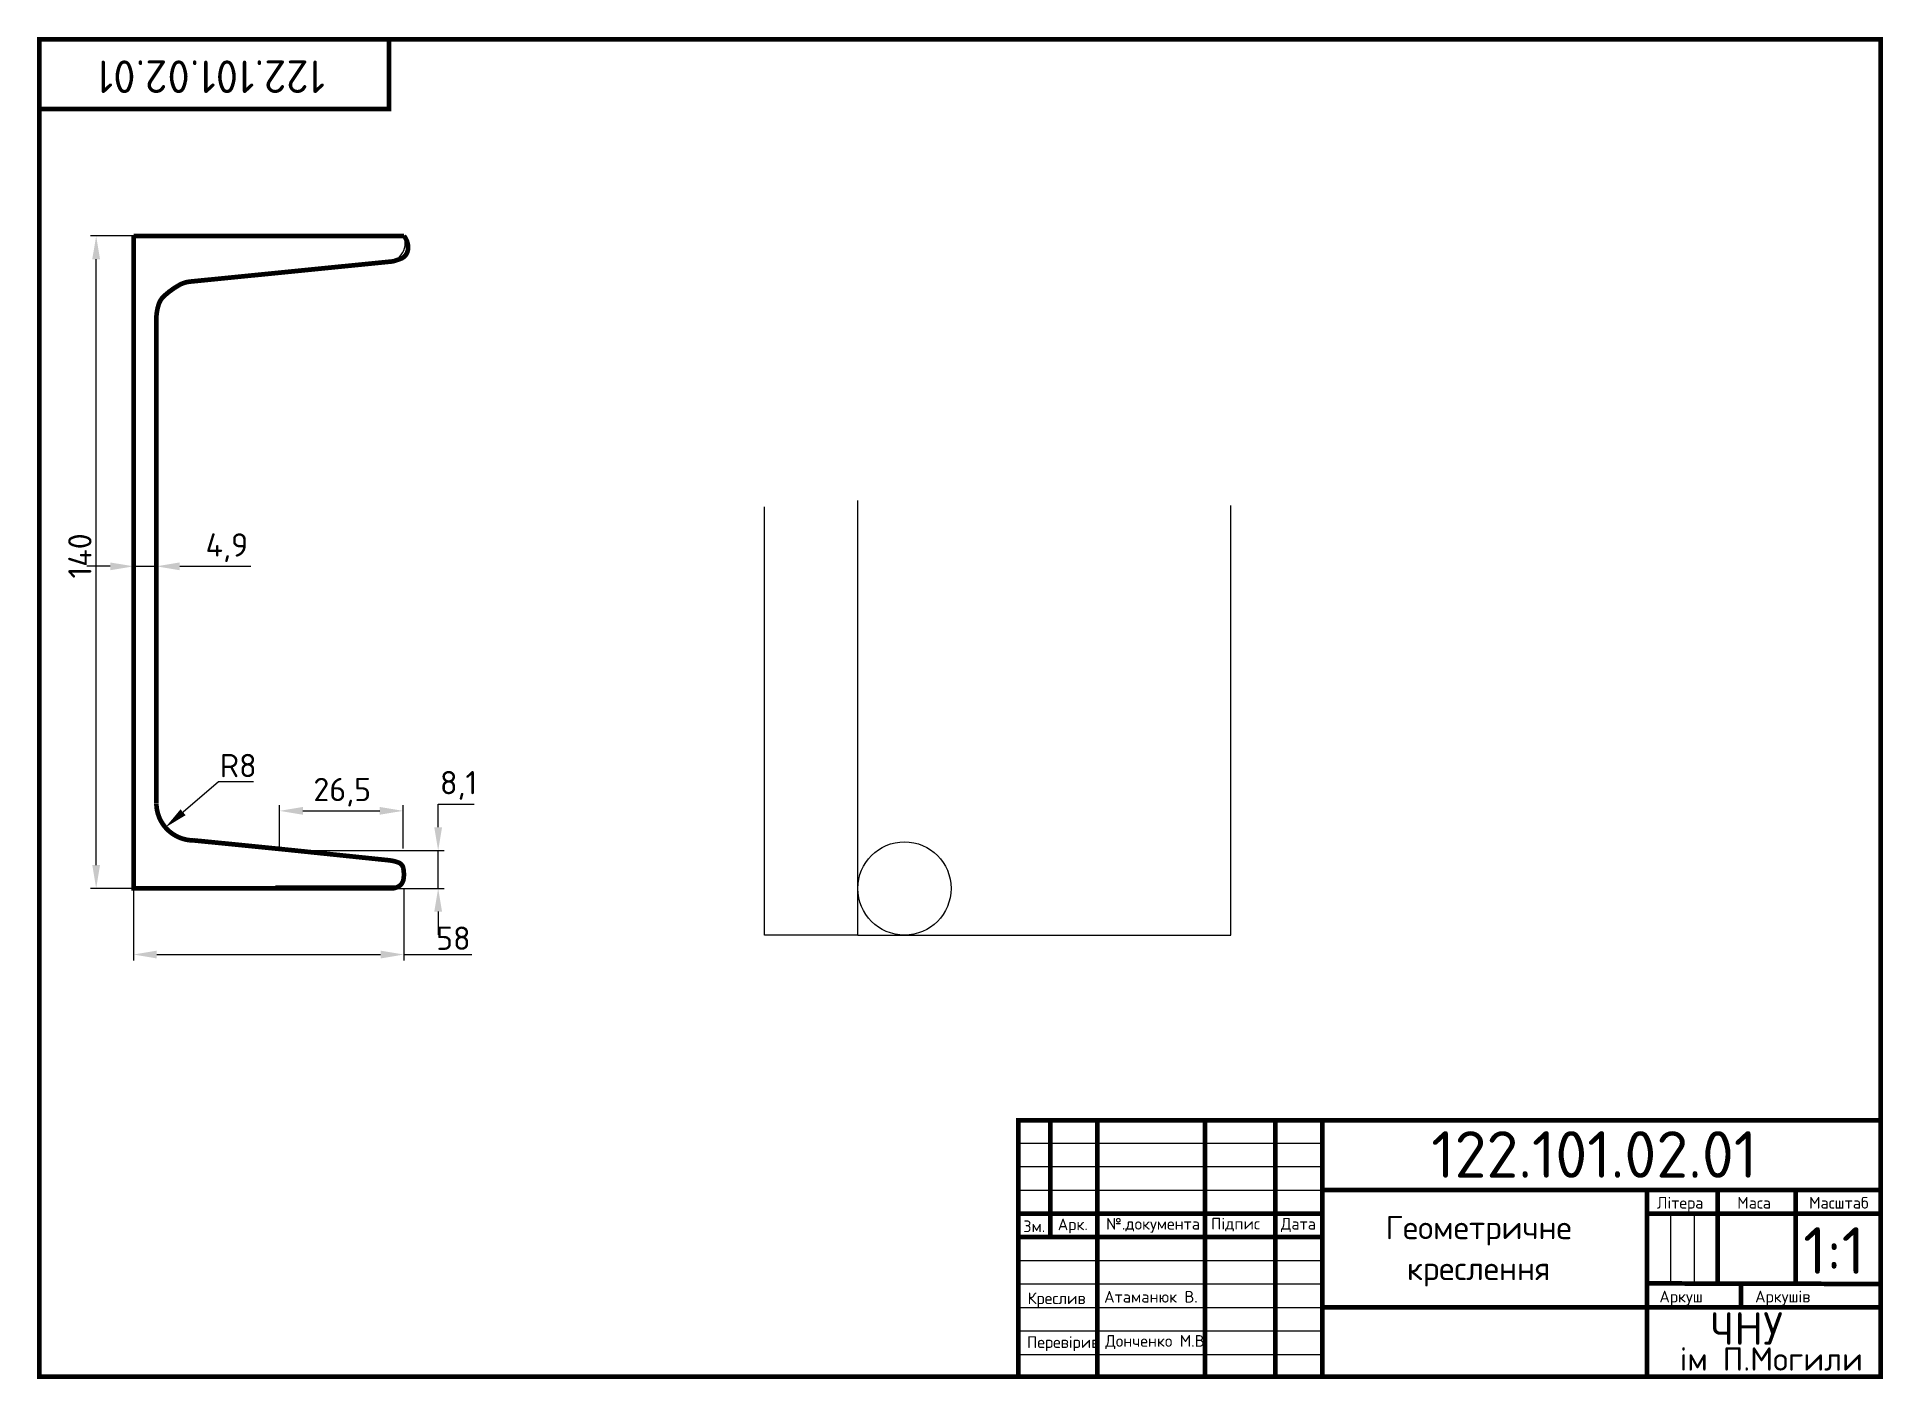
# Model space of a CAD drawing. Header units: millimetres. Extents: x 20 to 416, y 4 to 292.
import ezdxf
from ezdxf.enums import TextEntityAlignment as Align

# ---------------------------------------------------------------- set-up
doc = ezdxf.new("R2010")
doc.units = ezdxf.units.MM
doc.header["$PDMODE"] = 34
doc.header["$PDSIZE"] = -3
doc.layers.add('Dop', color=6, linetype='Continuous')
doc.layers.add('Kontur', color=7, linetype='Continuous')
doc.styles.get("Standard").update_dxf_attribs({"font": 'isocpeur.ttf'})
doc.dimstyles.new('ESKD_', dxfattribs={"dimtxt": 5, "dimasz": 5, "dimexe": 1.25, "dimexo": 0, "dimgap": 1, "dimtad": 1, "dimtoh": 1, "dimdec": 1, "dimtxsty": 'Standard', "dimcen": 2.5, "dimclrd": 256, "dimclre": 256, "dimclrt": 256, "dimadec": 0, "dimazin": 0, "dimtfac": 1, "dimtdec": 1, "dimtmove": 0, "dimatfit": 3, "dimfxl": 1, "dimtfillclr": 256, "dimlwd": -1, "dimlwe": -1, "dimarcsym": 0})

# ---------------------------------------------------------------- blocks, each defined once
blk = doc.blocks.new('*D2')
at = {"layer": 'Defpoints', "color": 0, "transparency": 16777216}
for p in [(40.22, 109.8), (98.22, 109.8), (98.22, 95.6)]:
    blk.add_point(p, dxfattribs=at)
at = {"layer": 'Kontur', "transparency": 16777216}
for p, q in [((40.22, 109.8), (40.22, 94.35)), ((98.22, 109.8), (98.22, 94.35)), ((45.22, 95.6), (93.22, 95.6)), ((98.22, 95.6), (112.82, 95.6))]:
    blk.add_line(p, q, dxfattribs=at)
for points in [[(45.22, 96.43), (45.22, 94.76), (40.22, 95.6)], [(93.22, 96.43), (93.22, 94.76), (98.22, 95.6)]]:
    blk.add_solid(points, dxfattribs=at)
at = {"layer": 'Kontur', "transparency": 16777216, "insert": (108.82, 99.1), "char_height": 5, "attachment_point": 5}
blk.add_mtext('58', dxfattribs=at)
blk = doc.blocks.new('*D5')
at = {"layer": 'Defpoints', "color": 0, "transparency": 16777216}
for p in [(75.04, 117.9), (75.04, 109.8), (105.57, 109.8)]:
    blk.add_point(p, dxfattribs=at)
at = {"layer": 'Kontur', "transparency": 16777216}
for p, q in [((105.57, 122.9), (105.57, 127.9)), ((105.57, 127.9), (113.32, 127.9)), ((75.04, 117.9), (106.82, 117.9)), ((105.57, 109.8), (105.57, 117.9)), ((75.04, 109.8), (106.82, 109.8)), ((105.57, 104.8), (105.57, 99.8))]:
    blk.add_line(p, q, dxfattribs=at)
for points in [[(104.73, 122.9), (106.4, 122.9), (105.57, 117.9)], [(104.73, 104.8), (106.4, 104.8), (105.57, 109.8)]]:
    blk.add_solid(points, dxfattribs=at)
at = {"layer": 'Kontur', "transparency": 16777216, "insert": (109.94, 131.9), "char_height": 5, "attachment_point": 5}
blk.add_mtext('8,1', dxfattribs=at)
blk = doc.blocks.new('*D8')
at = {"layer": 'Defpoints', "color": 0, "transparency": 16777216}
for p in [(32.21, 249.8), (40.22, 249.8), (40.22, 109.8)]:
    blk.add_point(p, dxfattribs=at)
at = {"layer": 'Kontur', "transparency": 16777216}
for p, q in [((40.22, 249.8), (30.96, 249.8)), ((32.21, 114.8), (32.21, 244.8)), ((40.22, 109.8), (30.96, 109.8))]:
    blk.add_line(p, q, dxfattribs=at)
for points in [[(31.37, 244.8), (33.04, 244.8), (32.21, 249.8)], [(31.37, 114.8), (33.04, 114.8), (32.21, 109.8)]]:
    blk.add_solid(points, dxfattribs=at)
at = {"layer": 'Kontur', "transparency": 16777216, "insert": (28.71, 181.14), "char_height": 5, "attachment_point": 5, "rotation": 90}
blk.add_mtext('140', dxfattribs=at)
blk = doc.blocks.new('*D9')
at = {"layer": 'Defpoints', "color": 0, "transparency": 16777216}
for p in [(40.22, 178.9), (45.12, 178.9), (45.12, 178.9)]:
    blk.add_point(p, dxfattribs=at)
at = {"layer": 'Kontur', "transparency": 16777216}
for p, q in [((35.22, 178.9), (30.22, 178.9)), ((40.22, 178.9), (40.22, 180.15)), ((40.22, 178.9), (45.12, 178.9)), ((45.12, 178.9), (45.12, 180.15)), ((50.12, 178.9), (65.37, 178.9))]:
    blk.add_line(p, q, dxfattribs=at)
for points in [[(35.22, 179.73), (35.22, 178.06), (40.22, 178.9)], [(50.12, 179.73), (50.12, 178.06), (45.12, 178.9)]]:
    blk.add_solid(points, dxfattribs=at)
at = {"layer": 'Kontur', "transparency": 16777216, "insert": (60.24, 182.9), "char_height": 5, "attachment_point": 5}
blk.add_mtext('4,9', dxfattribs=at)
blk = doc.blocks.new('*D10')
at = {"layer": 'Defpoints', "color": 0, "transparency": 16777216}
for p in [(98.04, 126.43), (71.54, 118.34), (98.04, 118.34)]:
    blk.add_point(p, dxfattribs=at)
at = {"layer": 'Kontur', "transparency": 16777216}
for p, q in [((71.54, 118.34), (71.54, 127.68)), ((98.04, 118.34), (98.04, 127.68)), ((76.54, 126.43), (93.04, 126.43))]:
    blk.add_line(p, q, dxfattribs=at)
for points in [[(76.54, 127.26), (76.54, 125.6), (71.54, 126.43)], [(93.04, 127.26), (93.04, 125.6), (98.04, 126.43)]]:
    blk.add_solid(points, dxfattribs=at)
at = {"layer": 'Kontur', "transparency": 16777216, "insert": (84.99, 130.43), "char_height": 5, "attachment_point": 5}
blk.add_mtext('26,5', dxfattribs=at)
blk = doc.blocks.new('*D13')
at = {"layer": 'Defpoints', "color": 0, "transparency": 16777216}
for p in [(53.12, 128.09), (47.05, 122.87)]:
    blk.add_point(p, dxfattribs=at)
at = {"layer": 'Kontur', "transparency": 16777216}
for p, q in [((58.43, 132.65), (50.85, 126.13)), ((65.93, 132.65), (58.43, 132.65))]:
    blk.add_line(p, q, dxfattribs=at)
blk.add_arc((53.12, 128.09), 8, 219.4319, 229.654, dxfattribs=at)
blk.add_solid([(50.3, 126.76), (51.39, 125.5), (47.05, 122.87)], dxfattribs=at)
at = {"layer": 'Kontur', "transparency": 16777216, "insert": (62.68, 136.15), "char_height": 5, "attachment_point": 5}
blk.add_mtext('R8', dxfattribs=at)

msp = doc.modelspace()

# ---------------------------------------------------------------- linework, layer by layer
at = {"const_width": 1}
msp.add_lwpolyline([(40.22, 249.8), (66.77, 249.8), (95.22, 249.8)], dxfattribs=at)
msp.add_arc((94.31, 248.3), 4.19, 263.4031, 20.9954)
at = {"layer": 'Dop'}
for p, q in [((40.22, 249.8), (40.22, 109.8)), ((40.22, 249.8), (66.77, 249.8)), ((66.77, 249.8), (98.22, 249.8)), ((175.59, 99.79), (175.59, 191.64)), ((195.59, 99.79), (195.59, 193.06)), ((275.59, 99.79), (275.59, 191.93)), ((40.22, 109.8), (66.77, 109.8)), ((40.22, 109.8), (45.12, 109.8)), ((66.77, 109.8), (98.22, 109.8)), ((195.59, 99.79), (175.59, 99.79)), ((195.59, 99.79), (275.59, 99.79))]:
    msp.add_line(p, q, dxfattribs=at)
msp.add_circle((205.59, 109.79), 10, dxfattribs=at)
at = {"layer": 'Kontur'}
for p, q in [((40.22, 249.8), (40.22, 178.9)), ((40.22, 178.9), (45.12, 178.9)), ((40.22, 109.8), (66.72, 109.8)), ((66.72, 109.8), (66.72, 109.8)), ((97.2, 110.29), (70.7, 110.29)), ((236.86, 60), (236.86, 34.98)), ((246.94, 60), (246.94, 5)), ((270.02, 60), (270.02, 5)), ((285.13, 60), (285.13, 5)), ((295.21, 60), (295.21, 5)), ((230, 55.12), (295.21, 55.12)), ((230, 50.09), (295.21, 50.09)), ((230, 45.05), (295.21, 45.05)), ((415, 45.05), (295.21, 45.05)), ((364.88, 45.05), (364.88, 5)), ((379.99, 45.05), (379.99, 24.91)), ((396.78, 45.05), (396.78, 24.91)), ((230, 40.02), (295.21, 40.02)), ((415, 40.02), (364.88, 40.02)), ((369.92, 40.02), (369.92, 24.91)), ((374.96, 40.02), (374.96, 24.91)), ((230, 34.98), (295.21, 34.98)), ((230, 29.95), (295.21, 29.95)), ((230, 24.91), (295.21, 24.91)), ((415, 24.91), (364.88, 24.91)), ((385.03, 19.88), (385.03, 24.91)), ((396.78, 24.91), (396.78, 24.91)), ((230, 19.88), (295.21, 19.88)), ((415, 19.88), (295.21, 19.88)), ((230, 14.85), (295.21, 14.85)), ((230, 9.81), (295.21, 9.81))]:
    msp.add_line(p, q, dxfattribs=at)
at = {"layer": 'Kontur', "const_width": 1}
for points in [[(20, 5), (415, 5), (415, 292), (20, 292)], [(20, 277), (95, 277), (95, 292), (20, 292)]]:
    msp.add_lwpolyline(points, close=True, dxfattribs=at)
for points in [[(40.22, 249.8), (40.22, 109.8), (95.22, 109.8)], [(95.22, 249.8), (98.22, 249.8)], [(415, 5), (415, 60), (230, 60), (230, 5)], [(236.86, 34.98), (236.86, 60)], [(246.94, 5), (246.94, 60)], [(270.02, 5), (270.02, 60)], [(285.13, 5), (285.13, 60)], [(295.21, 5), (295.21, 60)], [(295.21, 45.05), (415, 45.05)], [(364.88, 5), (364.88, 45.05)], [(379.99, 24.91), (379.99, 45.05)], [(396.78, 24.95), (396.78, 45.05)], [(230, 40.02), (295.21, 40.02)], [(415, 40.02), (364.88, 40.02)], [(230, 34.98), (295.21, 34.98)], [(364.88, 25.03), (415, 24.91)], [(385.03, 19.88), (385.03, 24.91)], [(295.21, 19.88), (415, 19.88)]]:
    msp.add_lwpolyline(points, dxfattribs=at)
for points in [[(98.22, 249.8, -0.211189), (99.07, 246.82, -0.274393), (97.54, 244.9, -0.017324), (96.13, 244.42, -0.048454), (95.61, 244.31), (66.77, 241.43), (52.32, 239.99, 0.10189), (50.08, 239.29, 0.05859), (46.79, 236.92, 0.126029), (45.64, 235.16, 0.082538), (45.12, 232.03), (45.12, 232.03), (45.12, 128.13)], [(45.12, 128.05, 0.172491), (46.94, 123.01, 0.172491), (51.54, 120.25, 0.024922), (52.32, 120.13, 0.024922), (53.12, 120.09)], [(95.22, 109.8, 0.17675), (97.2, 110.29, 0.209321), (98.13, 111.77, 0.015751), (98.2, 112.38, 0.023578), (98.22, 112.8, 0.051161), (98.06, 114.21, 0.112114), (97.79, 114.8, 0.136303), (97.06, 115.34, 0.064212), (95.22, 115.8, 0.002252), (93.61, 115.97, 0.000196), (75.04, 117.9, 0.00081), (66.44, 118.77, 0.000523), (53.12, 120.09)]]:
    msp.add_lwpolyline(points, format="xyb", dxfattribs=at)
at = {"layer": 'Kontur'}
for centre, radius, start, end in [((53.12, 232.03), 8, 95.7106, 180), ((95.22, 112.8), 3, 270, 90)]:
    msp.add_arc(centre, radius, start, end, dxfattribs=at)

# ---------------------------------------------------------------- texts
msp.add_text('122.101.02.01', height=7, rotation=180, dxfattribs=at).set_placement((81.3, 287.46))
for s, height, p in [('122.101.02.01', 10, (318.58, 47.7)), ('Зм.', 2.5, (231.08, 36.04)), ('Арк.', 2.5, (238.47, 36.45)), ('№.документа', 2.5, (248.85, 36.57)), ('Підпис', 2.5, (271.36, 36.6)), ('Дата', 2.5, (286.32, 36.57)), ('1:1', 10, (398.36, 27.09)), ('Креслив', 2.5, (232, 20.59)), ('Атаманюк В.', 2.5, (248.42, 20.91)), ('Аркушів', 2.5, (388.05, 20.96)), ('ЧНУ', 7, (378.44, 11.86)), ('Перевірив', 2.5, (231.87, 11.18)), ('Донченко М.В.', 2.5, (248.67, 11.44)), ('ім П.Могили', 5, (371.9, 6.31))]:
    msp.add_text(s, height=height, dxfattribs=at).set_placement(p)
for s, height, p in [('Літера', 2.5, (371.97, 41.08)), ('Маса', 2.5, (387.83, 41.08)), ('Масштаб', 2.5, (406.01, 41.08)), ('Геометричне', 5, (328.75, 34.52)), ('креслення', 5, (328.75, 25.73)), ('Аркуш', 2.5, (372.17, 20.96))]:
    msp.add_text(s, height=height, dxfattribs=at).set_placement(p, align=Align.CENTER)

# ---------------------------------------------------------------- dimensions: what is measured, and where the dimension line sits
for base, p1, p2, picture, middle in [((32.21, 249.8), (40.22, 109.8), (40.22, 249.8), '*D8', (32.21, 181.14)), ((105.57, 109.8), (75.04, 117.9), (75.04, 109.8), '*D5', (109.94, 127.9))]:
    dim = msp.add_linear_dim(base=base, p1=p1, p2=p2, angle=90, dimstyle='ESKD_', dxfattribs=at)
    dim.commit()
    dim.dimension.update_dxf_attribs({"geometry": picture, "text_midpoint": middle, "dimtype": 160})
for base, p1, p2, picture, middle in [((45.12, 178.9), (40.22, 178.9), (45.12, 178.9), '*D9', (60.24, 178.9)), ((98.04, 126.43), (71.54, 118.34), (98.04, 118.34), '*D10', (84.99, 126.43)), ((98.22, 95.6), (40.22, 109.8), (98.22, 109.8), '*D2', (108.82, 95.6))]:
    dim = msp.add_linear_dim(base=base, p1=p1, p2=p2, dimstyle='ESKD_', dxfattribs=at)
    dim.commit()
    dim.dimension.update_dxf_attribs({"geometry": picture, "text_midpoint": middle, "dimtype": 160})
dim = msp.add_radius_dim(center=(53.12, 128.09), mpoint=(47.05, 122.87), dimstyle='ESKD_', dxfattribs=at)
dim.commit()
dim.dimension.update_dxf_attribs({"geometry": '*D13', "text_midpoint": (62.68, 132.65), "dimtype": 164})

doc.saveas('drawing.dxf')
